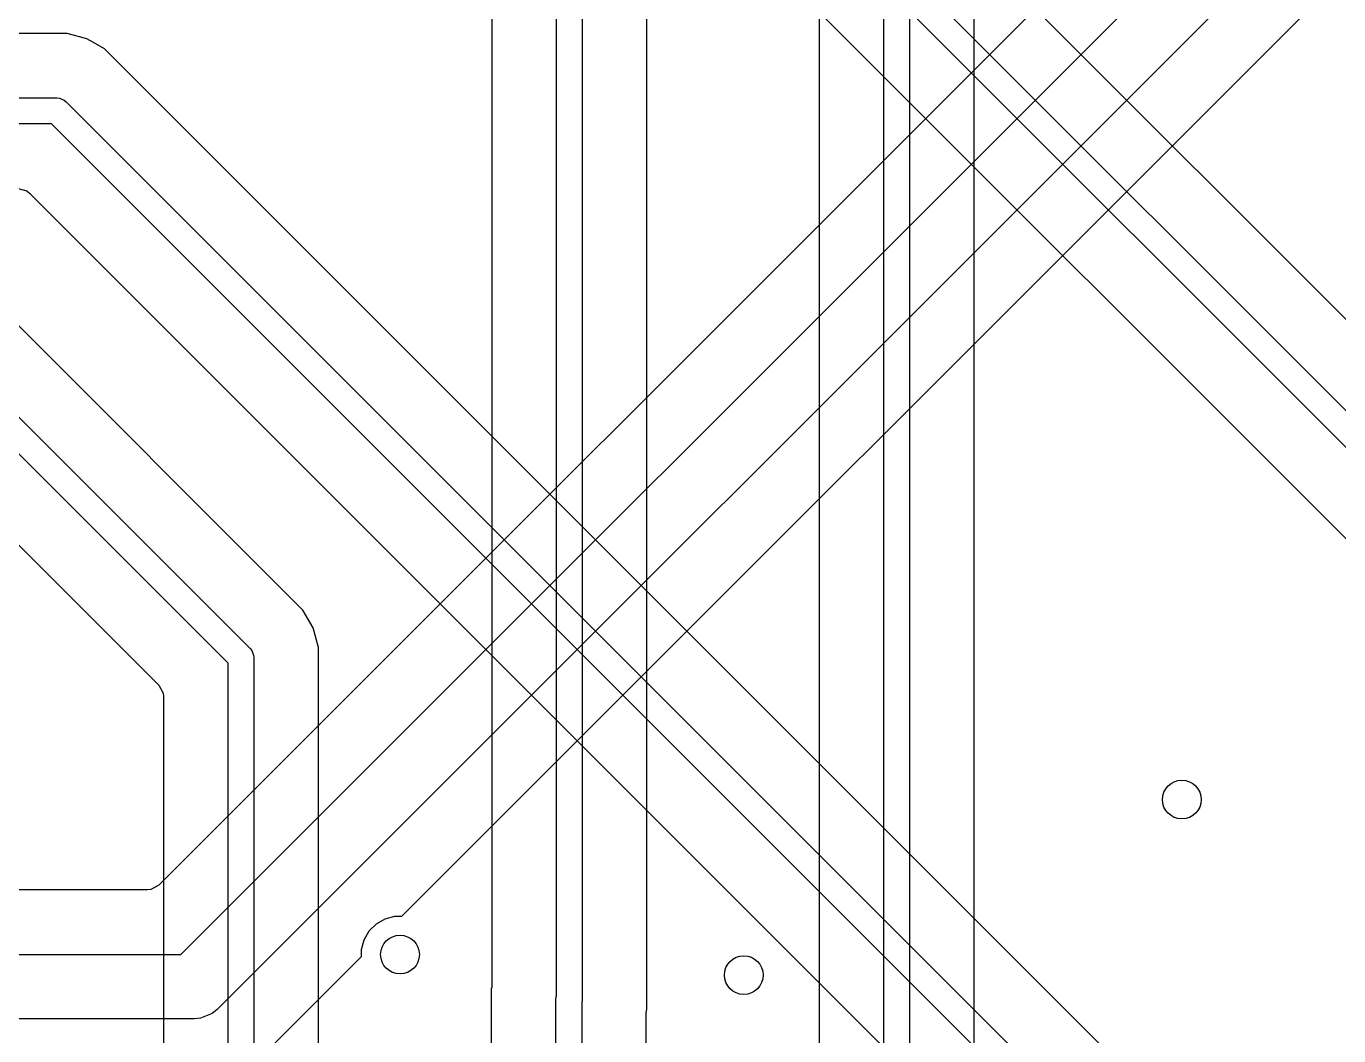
# Model space of a CAD drawing. Header units: inches. Extents: x 6.57 to 9.79, y -8.72 to -3.17.
# Drawn here: x 9.0731 to 9.4734, y -7.8299 to -7.522 of the extents above; entities that cross this region are included whole.
import ezdxf

# ---------------------------------------------------------------- set-up
doc = ezdxf.new("R2010")
doc.units = ezdxf.units.IN
doc.header["$MEASUREMENT"] = 0
doc.layers.add('In1.Cu', color=91, linetype='CONTINUOUS', true_color=0x7fc87f)

msp = doc.modelspace()

# ---------------------------------------------------------------- linework, layer by layer
at = {"layer": 'In1.Cu', "linetype": 'CONTINUOUS'}
for p, q in [((9.33465, -7.86971), (9.33465, -6.58346)), ((9.31494, -6.58697), (9.31494, -7.85216)), ((9.34252, -6.58509), (9.34252, -7.86971)), ((8.20866, -6.77915), (9.14137, -7.71186)), ((9.13465, -7.71627), (8.20194, -6.78357)), ((9.1575, -7.70013), (8.32022, -6.86284)), ((8.84252, -7.00624), (9.62778, -7.79151)), ((9.62106, -7.79592), (8.8358, -7.01066)), ((9.23482, -7.81778), (9.23482, -7.02434)), ((9.24269, -7.02271), (9.24269, -7.81861)), ((8.82434, -7.02707), (9.59993, -7.80265)), ((9.2624, -7.8155), (9.2624, -7.02622)), ((9.21511, -7.03452), (9.21511, -7.81438)), ((9.63935, -7.7752), (8.99728, -7.13314)), ((9.36222, -7.85216), (9.36222, -7.13314)), ((9.62127, -7.27626), (9.11355, -7.78398)), ((9.12028, -7.80512), (9.63315, -7.29225)), ((9.64418, -7.30906), (9.13132, -7.82192)), ((9.18764, -7.79346), (9.56938, -7.41173)), ((9.07906, -7.52419), (8.9071, -7.52419)), ((9.07936, -7.52419), (9.07906, -7.52419)), ((9.07906, -7.52419), (9.07906, -7.52419)), ((9.08559, -7.52419), (9.07936, -7.52419)), ((9.0916, -7.5258), (9.08559, -7.52419)), ((9.09357, -7.52694), (9.0916, -7.5258)), ((9.09699, -7.52891), (9.09357, -7.52694)), ((9.09357, -7.52694), (9.09357, -7.52694)), ((9.09357, -7.52694), (9.09357, -7.52694)), ((9.10167, -7.53359), (9.09699, -7.52891)), ((9.09699, -7.52891), (9.09699, -7.52891)), ((8.92189, -7.53138), (9.11351, -7.723)), ((9.41869, -7.85061), (9.10167, -7.53359)), ((9.10167, -7.53359), (9.10167, -7.53359)), ((8.89581, -7.54389), (9.08247, -7.54389)), ((9.08247, -7.54389), (9.08324, -7.54397)), ((9.08324, -7.54397), (9.08466, -7.54455)), ((9.08466, -7.54455), (9.08526, -7.54504)), ((9.08526, -7.54504), (9.41717, -7.87695)), ((9.08084, -7.55176), (8.89659, -7.55176)), ((9.4116, -7.88252), (9.08084, -7.55176)), ((9.07066, -7.57147), (9.0733, -7.57224)), ((9.0733, -7.57224), (9.07411, -7.5729)), ((9.07411, -7.5729), (9.34261, -7.8414)), ((9.16061, -7.70552), (9.1575, -7.70013)), ((9.1575, -7.70013), (9.1575, -7.70013)), ((9.16222, -7.71153), (9.16061, -7.70552)), ((9.16061, -7.70552), (9.16061, -7.70552)), ((9.14137, -7.71186), (9.14186, -7.71245)), ((9.14186, -7.71245), (9.14244, -7.71387)), ((9.16222, -7.71815), (9.16222, -7.71153)), ((9.13465, -7.86971), (9.13465, -7.71627)), ((9.14244, -7.71387), (9.14252, -7.71464)), ((9.14252, -7.71464), (9.14252, -7.86971)), ((9.16222, -7.85216), (9.16222, -7.71815)), ((9.16222, -7.71815), (9.16222, -7.71815)), ((9.11351, -7.723), (9.11483, -7.72542)), ((9.11483, -7.72542), (9.11494, -7.72646)), ((9.11494, -7.72646), (9.11494, -7.85216)), ((9.1101, -7.78541), (8.17645, -7.78541)), ((9.11114, -7.7853), (9.1101, -7.78541)), ((9.11355, -7.78398), (9.11114, -7.7853)), ((9.18258, -7.79426), (9.18556, -7.79346)), ((9.18556, -7.79346), (9.18764, -7.79346)), ((9.17773, -7.79798), (9.17991, -7.7958)), ((9.17991, -7.7958), (9.18258, -7.79426)), ((9.17539, -7.80363), (9.17618, -7.80065)), ((9.17618, -7.80065), (9.17773, -7.79798)), ((8.15945, -7.80512), (9.12028, -7.80512)), ((9.14319, -7.83791), (9.17539, -7.80572)), ((9.17539, -7.80572), (9.17539, -7.80363)), ((9.2151, -7.81508), (9.21494, -7.81567)), ((9.21494, -7.81567), (9.21494, -7.8219)), ((9.21511, -7.81449), (9.2151, -7.81508)), ((9.21511, -7.81438), (9.21511, -7.81449)), ((9.23472, -7.81802), (9.23482, -7.81778)), ((9.2624, -7.82172), (9.2624, -7.8155)), ((9.23465, -7.81878), (9.23472, -7.81802)), ((9.23465, -7.86971), (9.23465, -7.81878)), ((9.24262, -7.81938), (9.24252, -7.81961)), ((9.24252, -7.81961), (9.24252, -7.86971)), ((9.24269, -7.81861), (9.24262, -7.81938)), ((9.26222, -7.82301), (9.26239, -7.82175)), ((9.26239, -7.82175), (9.2624, -7.82172)), ((9.12436, -7.8248), (8.16353, -7.8248)), ((9.12628, -7.82461), (9.12436, -7.8248)), ((9.12983, -7.82314), (9.12628, -7.82461)), ((9.13132, -7.82192), (9.12983, -7.82314)), ((9.12983, -7.82314), (9.12983, -7.82314)), ((9.21494, -7.8219), (9.21494, -7.8219)), ((9.21494, -7.8219), (9.21494, -7.82234)), ((9.21494, -7.82234), (9.21494, -7.85216)), ((9.26222, -7.85216), (9.26222, -7.82301))]:
    msp.add_line(p, q, dxfattribs=at)
at = {"layer": 'In1.Cu'}
for centre in [(9.42555, -7.7579), (9.42555, -7.7579), (9.42555, -7.7579), (9.42555, -7.7579), (9.1871, -7.80517), (9.1871, -7.80517), (9.1871, -7.80517), (9.1871, -7.80517), (9.29195, -7.81143), (9.29195, -7.81143), (9.29195, -7.81143), (9.29195, -7.81143)]:
    msp.add_circle(centre, 0.00591, dxfattribs=at)

doc.saveas('drawing.dxf')
